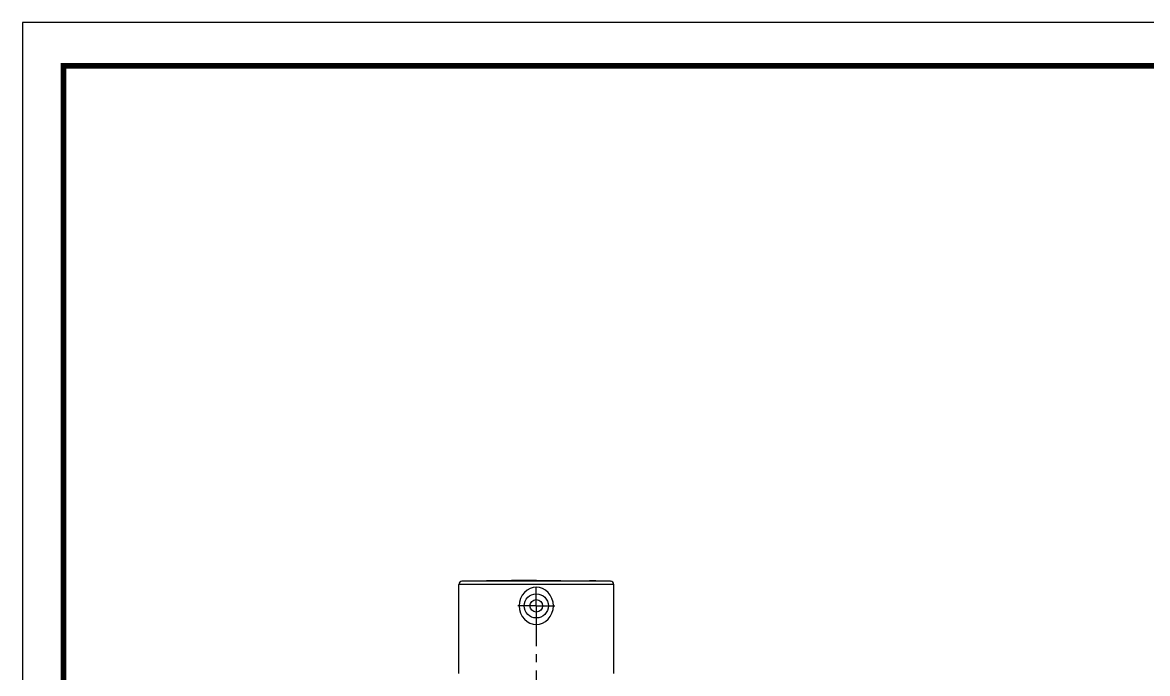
# Model space of a CAD drawing. Extents: x 0 to 790, y 0 to 579.
# Drawn here: x 0 to 348.6, y 376.9 to 578.8 of the extents above; entities that cross this region are included whole.
import ezdxf

# ---------------------------------------------------------------- set-up
doc = ezdxf.new("R2010")
doc.units = 0
doc.header["$LTSCALE"] = 10
doc.header["$MEASUREMENT"] = 0
doc.linetypes.add('CENTER', pattern=[2, 1.25, -0.25, 0.25, -0.25])
doc.layers.get('0').update_dxf_attribs({"linetype": 'CONTINUOUS'})
for name, color, linetype in [('02___PRT_ALL_AXES', 7, 'CONTINUOUS'), ('DEF_LAYER_ASSEM_MEMBER', 7, 'CONTINUOUS'), ('DEFAULT_1', 7, 'CENTER')]:
    doc.layers.add(name, color=color, linetype=linetype)

msp = doc.modelspace()

# ---------------------------------------------------------------- linework, layer by layer
at = {"ltscale": 0.5}
msp.add_lwpolyline([(0, 0), (789.88, 0), (789.88, 578.76), (0, 578.76)], close=True, dxfattribs=at)
at = {"color": 5, "linetype": 'ByBlock', "lineweight": 200, "const_width": 1.82}
msp.add_lwpolyline([(12.7, 24.78), (777.1, 24.78), (777.1, 565.32), (12.7, 565.32)], close=True, dxfattribs=at)
at = {"layer": '02___PRT_ALL_AXES', "color": 7, "linetype": 'CENTER'}
for q in [(159.2, 403.61), (153.45, 397.86), (164.95, 397.86)]:
    msp.add_line((159.2, 397.86), q, dxfattribs=at)
at = {"layer": 'DEF_LAYER_ASSEM_MEMBER', "color": 7, "linetype": 'Continuous'}
for p, q in [((135.2, 376.89), (135.2, 404.49)), ((159.2, 405.86), (136.17, 405.49)), ((159.2, 405.86), (182.23, 405.49)), ((183.2, 376.89), (183.2, 404.49))]:
    msp.add_line(p, q, dxfattribs=at)
at = {"layer": 'DEF_LAYER_ASSEM_MEMBER', "color": 9, "linetype": 'Continuous'}
for p, q in [((183.2, 404.49), (135.2, 404.49)), ((182.23, 405.49), (136.17, 405.49))]:
    msp.add_line(p, q, dxfattribs=at)
at = {"layer": 'DEF_LAYER_ASSEM_MEMBER', "color": 1, "linetype": 'Continuous'}
msp.add_line((140.7, 405.62), (142.7, 405.67), dxfattribs=at)
at = {"layer": 'DEF_LAYER_ASSEM_MEMBER', "color": 40, "linetype": 'Continuous'}
msp.add_line((177.7, 405.62), (175.7, 405.67), dxfattribs=at)
at = {"layer": 'DEF_LAYER_ASSEM_MEMBER', "color": 9, "linetype": 'Continuous'}
for points in [[(159.2, 403.61), (158.23, 403.52), (157.28, 403.22), (156.37, 402.72), (155.55, 402.03), (154.85, 401.16), (154.33, 400.15), (154, 399.03), (153.89, 397.87), (154, 396.7), (154.32, 395.59), (154.85, 394.57), (155.54, 393.7), (156.36, 393.01), (157.26, 392.51), (158.23, 392.21), (159.2, 392.11)], [(159.2, 392.11), (160.17, 392.21), (161.13, 392.51), (162.04, 393), (162.86, 393.7), (163.55, 394.57), (164.07, 395.58), (164.4, 396.7), (164.51, 397.86), (164.4, 399.03), (164.07, 400.14), (163.55, 401.16), (162.86, 402.03), (162.04, 402.72), (161.13, 403.22), (160.17, 403.52), (159.2, 403.61)]]:
    msp.add_lwpolyline(points, dxfattribs=at)
at = {"layer": 'DEF_LAYER_ASSEM_MEMBER', "color": 7, "linetype": 'Continuous'}
msp.add_circle((159.2, 397.86), 3.75, dxfattribs=at)
at = {"layer": 'DEF_LAYER_ASSEM_MEMBER', "color": 9, "linetype": 'Continuous'}
msp.add_circle((159.2, 397.86), 1.94, dxfattribs=at)
at = {"layer": 'DEF_LAYER_ASSEM_MEMBER', "color": 7, "linetype": 'Continuous'}
for centre, start, end in [((136.2, 404.49), 91.8326, 180), ((182.2, 404.49), 0, 88.1674)]:
    msp.add_arc(centre, 1, start, end, dxfattribs=at)
at = {"layer": 'DEFAULT_1', "color": 1, "linetype": 'CENTER'}
msp.add_line((159.2, 397.86), (159.2, 226.25), dxfattribs=at)

doc.saveas('drawing.dxf')
